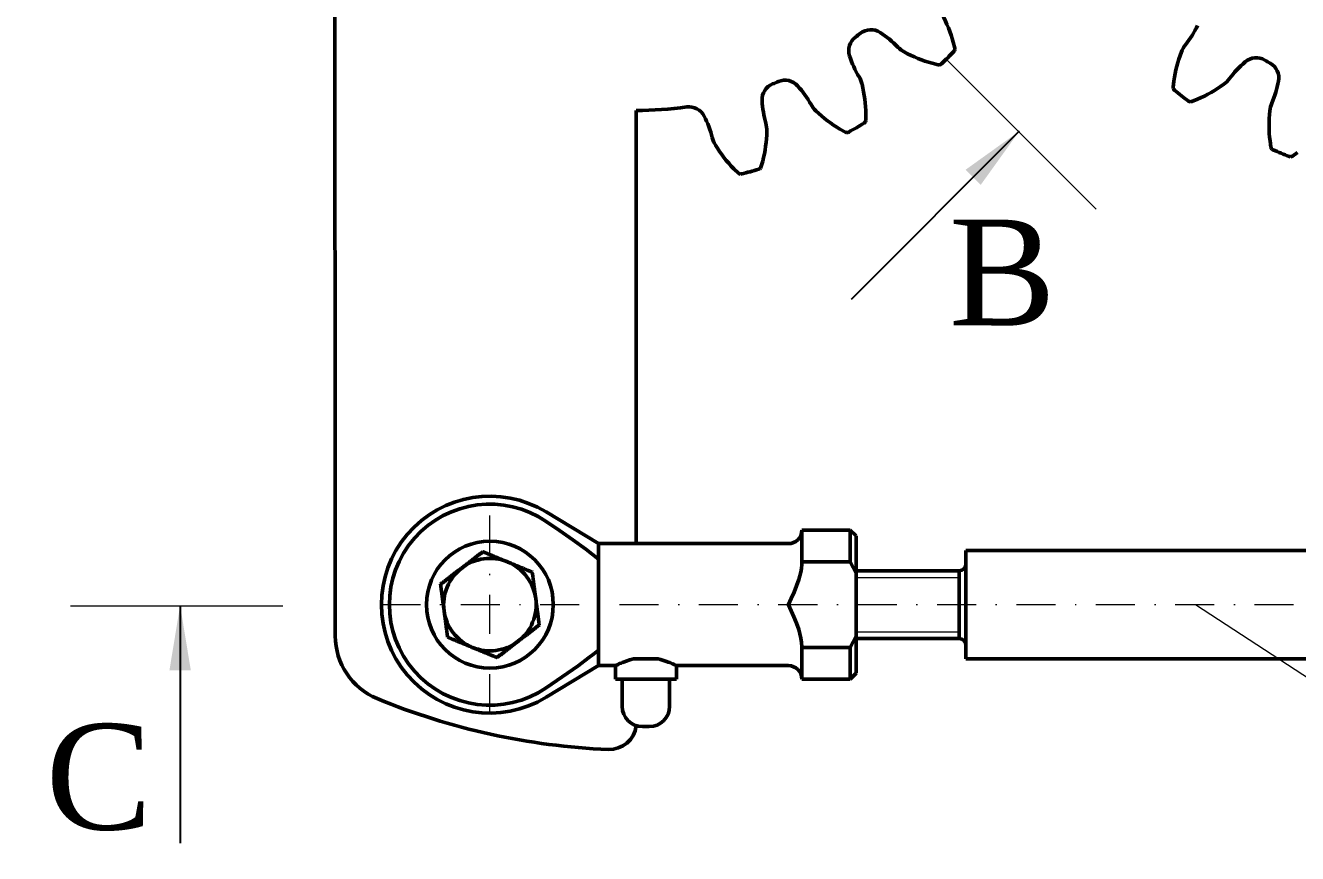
# Model space of a CAD drawing. Header units: inches. Extents: x -122986 to 27550, y -4965 to 6170.
# Drawn here: x 4486.5 to 4584.3, y 892.8 to 956.5 of the extents above; entities that cross this region are included whole.
import ezdxf

# ---------------------------------------------------------------- set-up
doc = ezdxf.new("R2010")
doc.units = ezdxf.units.IN
doc.header["$LTSCALE"] = 2
doc.header["$MEASUREMENT"] = 0
doc.linetypes.add('DASHDOT', pattern=[1, 0.5, -0.25, 0, -0.25])
for name, color, linetype, lineweight in [('1 Kich Thước', 7, 'Continuous', 15), ('1 mãnh', 7, 'Continuous', 5), ('1 Đường Tâm', 50, 'DASHDOT', 9), ('1 Đậm', 7, 'Continuous', 50), ('duong ghi', 4, 'Continuous', 20)]:
    doc.layers.add(name, color=color, linetype=linetype, lineweight=lineweight)
doc.styles.add('ISO-25', font='times.ttf', dxfattribs={"height": 2})
doc.styles.add('tinh', font='arial.ttf')
doc.dimstyles.new('ISO-25', dxfattribs={"dimtxt": 2.5, "dimasz": 2.5, "dimexe": 1.25, "dimexo": 0.625, "dimtad": 1, "dimtxsty": 'Standard', "dimcen": 8.5, "dimadec": 0, "dimazin": 0, "dimtfac": 1, "dimtmove": 0, "dimatfit": 3, "dimfxl": 1, "dimarcsym": 0})
doc.dimstyles.new('Tịnh', dxfattribs={"dimtxt": 0.3, "dimasz": 1.5, "dimexe": 1, "dimexo": 0.0625, "dimgap": 0.4, "dimtad": 1, "dimtoh": 1, "dimzin": 0, "dimdsep": 46, "dimtxsty": 'tinh', "dimcen": 0.09, "dimclrd": 256, "dimclre": 256, "dimclrt": 4, "dimadec": 0, "dimazin": 0, "dimtfac": 1, "dimtofl": 0, "dimtmove": 0, "dimatfit": 3, "dimfxl": 1, "dimtfillclr": 4, "dimtolj": 1, "dimtzin": 0, "dimlwd": -1, "dimlwe": -1, "dimarcsym": 0})

# ---------------------------------------------------------------- blocks, each defined once
blk = doc.blocks.new('*D284')
at = {"layer": '1 Kich Thước', "ltscale": 15, "transparency": 16777216}
for p, q in [((4565.972, 1151.96), (4378.72, 1151.96)), ((4379.72, 886.438), (4379.72, 1146.96)), ((4427.495, 881.438), (4378.72, 881.438))]:
    blk.add_line(p, q, dxfattribs=at)
for points in [[(4378.887, 1146.96), (4380.553, 1146.96), (4379.72, 1151.96)], [(4378.887, 886.438), (4380.553, 886.438), (4379.72, 881.438)]]:
    blk.add_solid(points, dxfattribs=at)
at = {"layer": 'Defpoints', "color": 0, "ltscale": 15, "transparency": 16777216}
for p in [(4379.72, 1151.96), (4566.035, 1151.96), (4427.558, 881.438)]:
    blk.add_point(p, dxfattribs=at)
at = {"layer": '1 Kich Thước', "color": 4, "ltscale": 15, "transparency": 16777216, "insert": (4375.667, 1016.699), "char_height": 5, "attachment_point": 5, "rotation": 90, "style": 'tinh'}
blk.add_mtext('\\A1;270', dxfattribs=at)

msp = doc.modelspace()

# ---------------------------------------------------------------- linework, layer by layer
at = {"layer": '1 mãnh', "lineweight": 13, "ltscale": 15}
for p, q in [((4557.297, 953.887), (4568.827, 942.358)), ((4506.318, 911.843), (4490.012, 911.843)), ((4576.449, 911.947), (4771.411, 784.92))]:
    msp.add_line(p, q, dxfattribs=at)
at = {"layer": '1 mãnh', "lineweight": 13}
for p, q in [((4550.378, 914.041), (4558.293, 914.041)), ((4550.378, 909.852), (4558.293, 909.852))]:
    msp.add_line(p, q, dxfattribs=at)
at = {"layer": '1 Đường Tâm', "lineweight": 9, "ltscale": 3}
for p, q in [((4522.237, 903.609), (4522.237, 920.285)), ((4513.9, 911.947), (4640.207, 911.947))]:
    msp.add_line(p, q, dxfattribs=at)
at = {"layer": '1 Đậm', "lineweight": 50}
for p, q in [((4510.326, 962.175), (4510.333, 919.448)), ((4557.962, 954.733), (4557.844, 955.199)), ((4557.895, 954.495), (4557.943, 954.565)), ((4557.943, 954.565), (4557.966, 954.646)), ((4557.966, 954.646), (4557.962, 954.733)), ((4556.225, 953.58), (4556.692, 953.463)), ((4556.692, 953.463), (4556.778, 953.458)), ((4556.778, 953.458), (4556.863, 953.483)), ((4556.863, 953.483), (4556.93, 953.529)), ((4574.745, 951.734), (4574.8, 952.212)), ((4574.752, 951.648), (4574.745, 951.734)), ((4574.785, 951.57), (4574.752, 951.648)), ((4574.842, 951.507), (4574.785, 951.57)), ((4575.998, 950.638), (4575.926, 950.675)), ((4576.085, 950.625), (4575.998, 950.638)), ((4576.17, 950.641), (4576.085, 950.625)), ((4576.617, 950.818), (4576.17, 950.641)), ((4533.485, 916.637), (4533.466, 949.949)), ((4551.116, 949.184), (4551.123, 949.665)), ((4549.14, 948.52), (4549.56, 948.286)), ((4549.56, 948.286), (4549.643, 948.259)), ((4549.643, 948.259), (4549.731, 948.261)), ((4549.731, 948.261), (4549.807, 948.289)), ((4550.99, 948.972), (4551.055, 949.027)), ((4551.055, 949.027), (4551.098, 949.099)), ((4551.098, 949.099), (4551.116, 949.184)), ((4582.257, 947.126), (4582.187, 947.602)), ((4582.286, 947.045), (4582.257, 947.126)), ((4582.338, 946.978), (4582.286, 947.045)), ((4582.409, 946.932), (4582.338, 946.978)), ((4583.75, 946.392), (4583.671, 946.409)), ((4583.838, 946.402), (4583.75, 946.392)), ((4583.916, 946.439), (4583.838, 946.402)), ((4584.302, 946.726), (4583.916, 946.439)), ((4540.987, 945.466), (4541.332, 945.132)), ((4542.89, 945.424), (4542.967, 945.46)), ((4542.967, 945.46), (4543.028, 945.519)), ((4543.028, 945.519), (4543.067, 945.596)), ((4543.067, 945.596), (4543.198, 946.059)), ((4541.332, 945.132), (4541.405, 945.084)), ((4541.405, 945.084), (4541.49, 945.063)), ((4541.49, 945.063), (4541.571, 945.07)), ((4510.357, 909.539), (4510.333, 919.448)), ((4530.575, 916.637), (4526.567, 919.072)), ((4549.927, 917.679), (4546.209, 917.679)), ((4546.209, 917.679), (4546.209, 915.243)), ((4550.378, 917.228), (4549.927, 917.679)), ((4549.927, 917.679), (4549.927, 915.243)), ((4550.378, 917.228), (4550.378, 906.666)), ((4545.167, 916.637), (4530.575, 916.637)), ((4530.575, 916.637), (4530.575, 907.257)), ((4558.814, 916.116), (4558.814, 907.778)), ((4595.292, 916.116), (4558.814, 916.116)), ((4546.209, 915.243), (4549.927, 915.243)), ((4558.293, 914.552), (4550.378, 914.552)), ((4558.293, 914.552), (4558.293, 909.341)), ((4558.293, 909.341), (4550.378, 909.341)), ((4546.209, 908.651), (4546.209, 906.215)), ((4549.927, 908.651), (4546.209, 908.651)), ((4549.927, 908.651), (4549.927, 906.215)), ((4526.567, 904.821), (4530.575, 907.257)), ((4530.575, 907.257), (4531.88, 907.257)), ((4531.878, 907.257), (4531.878, 906.215)), ((4533.284, 907.778), (4535.163, 907.778)), ((4536.566, 907.257), (4545.167, 907.257)), ((4536.568, 906.215), (4536.568, 907.257)), ((4558.814, 907.778), (4595.292, 907.778)), ((4549.927, 906.215), (4550.378, 906.666)), ((4531.878, 906.215), (4536.568, 906.215)), ((4532.399, 906.215), (4532.399, 904.13)), ((4536.047, 904.13), (4536.047, 906.215)), ((4546.209, 906.215), (4549.927, 906.215)), ((4533.963, 902.567), (4534.484, 902.567))]:
    msp.add_line(p, q, dxfattribs=at)
for points in [[(4526.567, 918.35), (4527.588, 917.651), (4528.6, 916.939), (4529.599, 916.206), (4530.091, 915.829), (4530.575, 915.443)], [(4521.698, 916.015), (4521.666, 915.99), (4521.634, 915.966), (4521.602, 915.941), (4521.57, 915.917), (4521.538, 915.892), (4521.506, 915.867), (4521.474, 915.843), (4521.442, 915.818), (4521.41, 915.793), (4521.378, 915.769), (4521.346, 915.744), (4521.314, 915.719), (4521.281, 915.694), (4521.249, 915.67), (4521.217, 915.645), (4521.185, 915.62), (4521.152, 915.595), (4521.12, 915.57), (4521.088, 915.546), (4521.055, 915.521), (4521.023, 915.496), (4520.991, 915.471), (4520.958, 915.446), (4520.926, 915.421), (4520.893, 915.396), (4520.861, 915.371), (4520.828, 915.346), (4520.796, 915.321), (4520.763, 915.296), (4520.73, 915.271), (4520.698, 915.246), (4520.665, 915.221), (4520.632, 915.195), (4520.6, 915.17), (4520.567, 915.145), (4520.534, 915.12), (4520.501, 915.095), (4520.468, 915.069), (4520.435, 915.044), (4520.402, 915.019), (4520.37, 914.993), (4520.337, 914.968), (4520.304, 914.943), (4520.27, 914.917), (4520.237, 914.892), (4520.204, 914.866), (4520.171, 914.841), (4520.138, 914.815), (4520.105, 914.79), (4520.072, 914.764)], [(4523.595, 915.231), (4523.556, 915.247), (4523.518, 915.263), (4523.479, 915.279), (4523.441, 915.295), (4523.403, 915.311), (4523.364, 915.327), (4523.326, 915.342), (4523.288, 915.358), (4523.249, 915.374), (4523.211, 915.39), (4523.173, 915.406), (4523.134, 915.421), (4523.096, 915.437), (4523.058, 915.453), (4523.02, 915.469), (4522.982, 915.485), (4522.944, 915.5), (4522.905, 915.516), (4522.867, 915.532), (4522.829, 915.548), (4522.791, 915.563), (4522.753, 915.579), (4522.715, 915.595), (4522.677, 915.61), (4522.639, 915.626), (4522.601, 915.642), (4522.563, 915.658), (4522.525, 915.673), (4522.487, 915.689), (4522.449, 915.705), (4522.411, 915.72), (4522.374, 915.736), (4522.336, 915.752), (4522.298, 915.767), (4522.26, 915.783), (4522.222, 915.798), (4522.184, 915.814), (4522.147, 915.83), (4522.109, 915.845), (4522.071, 915.861), (4522.034, 915.876), (4521.996, 915.892), (4521.959, 915.907), (4521.921, 915.923), (4521.884, 915.938), (4521.847, 915.954), (4521.809, 915.969), (4521.772, 915.984), (4521.735, 916), (4521.698, 916.015)], [(4523.595, 915.231), (4523.633, 915.216), (4523.672, 915.2), (4523.71, 915.184), (4523.749, 915.168), (4523.787, 915.152), (4523.826, 915.136), (4523.864, 915.12), (4523.903, 915.104), (4523.942, 915.088), (4523.98, 915.072), (4524.019, 915.056), (4524.058, 915.04), (4524.096, 915.024), (4524.135, 915.008), (4524.174, 914.992), (4524.212, 914.976), (4524.251, 914.96), (4524.289, 914.944), (4524.328, 914.928), (4524.366, 914.913), (4524.404, 914.897), (4524.443, 914.881), (4524.481, 914.865), (4524.519, 914.85), (4524.557, 914.834), (4524.595, 914.818), (4524.633, 914.802), (4524.671, 914.787), (4524.708, 914.771), (4524.746, 914.756), (4524.784, 914.74), (4524.822, 914.724), (4524.859, 914.709), (4524.897, 914.693), (4524.934, 914.678), (4524.972, 914.662), (4525.009, 914.647), (4525.046, 914.632), (4525.084, 914.616), (4525.121, 914.601), (4525.158, 914.585), (4525.195, 914.57), (4525.232, 914.555), (4525.269, 914.539), (4525.306, 914.524), (4525.343, 914.509), (4525.38, 914.494), (4525.417, 914.478), (4525.454, 914.463), (4525.491, 914.448)], [(4545.167, 911.947), (4545.173, 911.96), (4545.394, 912.432), (4545.607, 912.907), (4545.804, 913.391), (4545.976, 913.886), (4546.056, 914.165), (4546.122, 914.448), (4546.172, 914.737), (4546.202, 915.031), (4546.209, 915.243)], [(4549.927, 915.243), (4550.162, 914.814), (4550.378, 914.374)], [(4520.072, 914.764), (4520.038, 914.739), (4520.005, 914.713), (4519.972, 914.688), (4519.939, 914.662), (4519.906, 914.637), (4519.872, 914.611), (4519.839, 914.586), (4519.806, 914.56), (4519.773, 914.535), (4519.74, 914.51), (4519.707, 914.484), (4519.674, 914.459), (4519.641, 914.434), (4519.608, 914.408), (4519.575, 914.383), (4519.543, 914.358), (4519.51, 914.333), (4519.477, 914.307), (4519.444, 914.282), (4519.412, 914.257), (4519.379, 914.232), (4519.346, 914.207), (4519.314, 914.182), (4519.281, 914.157), (4519.249, 914.132), (4519.216, 914.107), (4519.184, 914.082), (4519.151, 914.057), (4519.119, 914.032), (4519.087, 914.007), (4519.054, 913.982), (4519.022, 913.958), (4518.99, 913.933), (4518.957, 913.908), (4518.925, 913.883), (4518.893, 913.858), (4518.861, 913.834), (4518.829, 913.809), (4518.797, 913.784), (4518.764, 913.76), (4518.732, 913.735), (4518.7, 913.71), (4518.668, 913.686), (4518.636, 913.661), (4518.604, 913.636), (4518.572, 913.612), (4518.54, 913.587), (4518.509, 913.563), (4518.477, 913.538), (4518.445, 913.514)], [(4525.761, 912.414), (4525.755, 912.455), (4525.75, 912.497), (4525.744, 912.538), (4525.739, 912.58), (4525.733, 912.621), (4525.728, 912.663), (4525.722, 912.704), (4525.717, 912.746), (4525.711, 912.787), (4525.706, 912.828), (4525.7, 912.87), (4525.695, 912.911), (4525.689, 912.952), (4525.684, 912.993), (4525.678, 913.034), (4525.673, 913.075), (4525.667, 913.116), (4525.662, 913.157), (4525.657, 913.198), (4525.651, 913.239), (4525.646, 913.28), (4525.64, 913.321), (4525.635, 913.361), (4525.63, 913.402), (4525.624, 913.443), (4525.619, 913.483), (4525.613, 913.524), (4525.608, 913.564), (4525.603, 913.605), (4525.597, 913.645), (4525.592, 913.686), (4525.587, 913.726), (4525.581, 913.767), (4525.576, 913.807), (4525.571, 913.847), (4525.565, 913.888), (4525.56, 913.928), (4525.555, 913.968), (4525.549, 914.008), (4525.544, 914.048), (4525.539, 914.088), (4525.533, 914.128), (4525.528, 914.168), (4525.523, 914.208), (4525.517, 914.248), (4525.512, 914.288), (4525.507, 914.328), (4525.501, 914.368), (4525.496, 914.408), (4525.491, 914.448)], [(4518.445, 913.514), (4518.45, 913.474), (4518.455, 913.434), (4518.461, 913.394), (4518.466, 913.354), (4518.471, 913.314), (4518.477, 913.274), (4518.482, 913.234), (4518.487, 913.194), (4518.493, 913.153), (4518.498, 913.113), (4518.503, 913.073), (4518.509, 913.033), (4518.514, 912.993), (4518.519, 912.952), (4518.525, 912.912), (4518.53, 912.872), (4518.535, 912.831), (4518.541, 912.791), (4518.546, 912.751), (4518.551, 912.71), (4518.557, 912.67), (4518.562, 912.629), (4518.568, 912.588), (4518.573, 912.548), (4518.578, 912.507), (4518.584, 912.467), (4518.589, 912.426), (4518.594, 912.385), (4518.6, 912.344), (4518.605, 912.304), (4518.611, 912.263), (4518.616, 912.222), (4518.622, 912.181), (4518.627, 912.14), (4518.632, 912.099), (4518.638, 912.058), (4518.643, 912.017), (4518.649, 911.976), (4518.654, 911.935), (4518.66, 911.894), (4518.665, 911.852), (4518.671, 911.811), (4518.676, 911.77), (4518.681, 911.729), (4518.687, 911.687), (4518.692, 911.646), (4518.698, 911.604), (4518.703, 911.563), (4518.709, 911.521), (4518.714, 911.48)], [(4526.03, 910.38), (4526.025, 910.42), (4526.02, 910.46), (4526.014, 910.5), (4526.009, 910.54), (4526.004, 910.58), (4525.998, 910.62), (4525.993, 910.66), (4525.988, 910.7), (4525.982, 910.74), (4525.977, 910.78), (4525.972, 910.821), (4525.966, 910.861), (4525.961, 910.901), (4525.956, 910.941), (4525.95, 910.982), (4525.945, 911.022), (4525.94, 911.062), (4525.934, 911.103), (4525.929, 911.143), (4525.924, 911.184), (4525.918, 911.224), (4525.913, 911.265), (4525.907, 911.305), (4525.902, 911.346), (4525.897, 911.386), (4525.891, 911.427), (4525.886, 911.468), (4525.881, 911.509), (4525.875, 911.549), (4525.87, 911.59), (4525.864, 911.631), (4525.859, 911.672), (4525.853, 911.713), (4525.848, 911.754), (4525.843, 911.795), (4525.837, 911.836), (4525.832, 911.877), (4525.826, 911.918), (4525.821, 911.959), (4525.815, 912), (4525.81, 912.041), (4525.804, 912.083), (4525.799, 912.124), (4525.794, 912.165), (4525.788, 912.207), (4525.783, 912.248), (4525.777, 912.289), (4525.772, 912.331), (4525.766, 912.372), (4525.761, 912.414)], [(4518.714, 911.48), (4518.72, 911.438), (4518.725, 911.397), (4518.731, 911.355), (4518.736, 911.314), (4518.742, 911.272), (4518.747, 911.231), (4518.753, 911.189), (4518.758, 911.148), (4518.764, 911.107), (4518.769, 911.065), (4518.775, 911.024), (4518.78, 910.983), (4518.786, 910.942), (4518.791, 910.901), (4518.797, 910.86), (4518.802, 910.819), (4518.808, 910.778), (4518.813, 910.737), (4518.818, 910.696), (4518.824, 910.655), (4518.829, 910.614), (4518.835, 910.573), (4518.84, 910.532), (4518.845, 910.492), (4518.851, 910.451), (4518.856, 910.41), (4518.862, 910.37), (4518.867, 910.329), (4518.872, 910.289), (4518.878, 910.248), (4518.883, 910.208), (4518.888, 910.167), (4518.894, 910.127), (4518.899, 910.087), (4518.904, 910.046), (4518.91, 910.006), (4518.915, 909.966), (4518.92, 909.926), (4518.926, 909.886), (4518.931, 909.846), (4518.936, 909.805), (4518.942, 909.765), (4518.947, 909.725), (4518.952, 909.685), (4518.958, 909.645), (4518.963, 909.605), (4518.968, 909.565), (4518.974, 909.526), (4518.979, 909.486), (4518.984, 909.446)], [(4546.209, 908.651), (4546.209, 908.695), (4546.187, 909.037), (4546.136, 909.377), (4546.06, 909.713), (4545.965, 910.043), (4545.795, 910.527), (4545.601, 911.001), (4545.39, 911.47), (4545.173, 911.934), (4545.167, 911.947)], [(4524.403, 909.129), (4524.437, 909.155), (4524.47, 909.18), (4524.503, 909.206), (4524.536, 909.231), (4524.569, 909.257), (4524.603, 909.282), (4524.636, 909.308), (4524.669, 909.333), (4524.702, 909.359), (4524.735, 909.384), (4524.768, 909.41), (4524.801, 909.435), (4524.834, 909.46), (4524.867, 909.485), (4524.9, 909.511), (4524.932, 909.536), (4524.965, 909.561), (4524.998, 909.586), (4525.031, 909.611), (4525.063, 909.637), (4525.096, 909.662), (4525.129, 909.687), (4525.161, 909.712), (4525.194, 909.737), (4525.226, 909.762), (4525.259, 909.787), (4525.291, 909.812), (4525.324, 909.837), (4525.356, 909.862), (4525.388, 909.886), (4525.421, 909.911), (4525.453, 909.936), (4525.485, 909.961), (4525.518, 909.986), (4525.55, 910.011), (4525.582, 910.035), (4525.614, 910.06), (4525.646, 910.085), (4525.678, 910.109), (4525.711, 910.134), (4525.743, 910.159), (4525.775, 910.183), (4525.807, 910.208), (4525.839, 910.233), (4525.871, 910.257), (4525.903, 910.282), (4525.935, 910.306), (4525.966, 910.331), (4525.998, 910.355), (4526.03, 910.38)], [(4518.984, 909.446), (4519.021, 909.431), (4519.058, 909.415), (4519.095, 909.4), (4519.133, 909.384), (4519.17, 909.369), (4519.207, 909.354), (4519.245, 909.338), (4519.282, 909.323), (4519.32, 909.307), (4519.357, 909.292), (4519.395, 909.276), (4519.433, 909.261), (4519.47, 909.245), (4519.508, 909.229), (4519.546, 909.214), (4519.584, 909.198), (4519.622, 909.182), (4519.659, 909.167), (4519.697, 909.151), (4519.735, 909.135), (4519.773, 909.12), (4519.811, 909.104), (4519.849, 909.088), (4519.887, 909.073), (4519.925, 909.057), (4519.963, 909.041), (4520.001, 909.026), (4520.039, 909.01), (4520.077, 908.994), (4520.115, 908.978), (4520.153, 908.963), (4520.191, 908.947), (4520.23, 908.931), (4520.268, 908.916), (4520.306, 908.9), (4520.344, 908.884), (4520.382, 908.868), (4520.42, 908.852), (4520.459, 908.837), (4520.497, 908.821), (4520.535, 908.805), (4520.573, 908.789), (4520.612, 908.773), (4520.65, 908.758), (4520.688, 908.742), (4520.727, 908.726), (4520.765, 908.71), (4520.804, 908.694), (4520.842, 908.678), (4520.88, 908.662)], [(4550.378, 909.519), (4550.162, 909.081), (4549.927, 908.651)], [(4520.88, 908.662), (4520.919, 908.646), (4520.957, 908.631), (4520.996, 908.615), (4521.035, 908.599), (4521.073, 908.583), (4521.112, 908.567), (4521.15, 908.551), (4521.189, 908.535), (4521.228, 908.519), (4521.266, 908.503), (4521.305, 908.487), (4521.344, 908.471), (4521.382, 908.455), (4521.421, 908.439), (4521.46, 908.423), (4521.498, 908.407), (4521.537, 908.391), (4521.575, 908.375), (4521.614, 908.359), (4521.652, 908.344), (4521.69, 908.328), (4521.729, 908.312), (4521.767, 908.296), (4521.805, 908.28), (4521.843, 908.265), (4521.881, 908.249), (4521.919, 908.233), (4521.957, 908.218), (4521.994, 908.202), (4522.032, 908.187), (4522.07, 908.171), (4522.107, 908.155), (4522.145, 908.14), (4522.183, 908.124), (4522.22, 908.109), (4522.258, 908.093), (4522.295, 908.078), (4522.332, 908.063), (4522.37, 908.047), (4522.407, 908.032), (4522.444, 908.016), (4522.481, 908.001), (4522.518, 907.986), (4522.555, 907.97), (4522.592, 907.955), (4522.629, 907.94), (4522.666, 907.925), (4522.703, 907.909), (4522.74, 907.894), (4522.777, 907.879)], [(4522.777, 907.879), (4522.809, 907.903), (4522.841, 907.928), (4522.873, 907.953), (4522.905, 907.977), (4522.937, 908.002), (4522.969, 908.026), (4523.001, 908.051), (4523.033, 908.076), (4523.065, 908.1), (4523.097, 908.125), (4523.129, 908.15), (4523.161, 908.175), (4523.194, 908.199), (4523.226, 908.224), (4523.258, 908.249), (4523.29, 908.274), (4523.323, 908.298), (4523.355, 908.323), (4523.387, 908.348), (4523.42, 908.373), (4523.452, 908.398), (4523.484, 908.423), (4523.517, 908.448), (4523.549, 908.473), (4523.582, 908.498), (4523.614, 908.523), (4523.647, 908.548), (4523.679, 908.573), (4523.712, 908.598), (4523.745, 908.623), (4523.777, 908.648), (4523.81, 908.673), (4523.843, 908.698), (4523.875, 908.723), (4523.908, 908.749), (4523.941, 908.774), (4523.974, 908.799), (4524.007, 908.824), (4524.04, 908.85), (4524.073, 908.875), (4524.105, 908.9), (4524.138, 908.926), (4524.171, 908.951), (4524.205, 908.976), (4524.238, 909.002), (4524.271, 909.027), (4524.304, 909.053), (4524.337, 909.078), (4524.37, 909.104), (4524.403, 909.129)], [(4530.575, 908.451), (4530.195, 908.146), (4529.809, 907.848), (4529.013, 907.253), (4528.205, 906.674), (4526.567, 905.544)], [(4533.284, 907.778), (4532.988, 907.701), (4532.713, 907.613), (4532.569, 907.561), (4532.437, 907.51), (4532.314, 907.459), (4532.204, 907.411), (4532.109, 907.368), (4532.03, 907.331), (4531.964, 907.299), (4531.917, 907.276), (4531.89, 907.263), (4531.879, 907.257), (4531.878, 907.257)], [(4536.568, 907.257), (4536.564, 907.259), (4536.547, 907.267), (4536.517, 907.282), (4536.473, 907.304), (4536.416, 907.331), (4536.347, 907.363), (4536.267, 907.4), (4536.173, 907.441), (4536.069, 907.486), (4535.945, 907.535), (4535.811, 907.586), (4535.663, 907.638), (4535.504, 907.688), (4535.338, 907.735), (4535.163, 907.778)]]:
    msp.add_lwpolyline(points, dxfattribs=at)
msp.add_circle((4522.237, 911.947), 4.873, dxfattribs=at)
for centre, radius, start, end in [((4548.201, 952.53), 10.006, 15.46938, 28.75), ((4551.507, 954.856), 1.303, 56.72326, 127.98631), ((4569.114, 960.116), 8.338, 322.05601, 334.22327), ((4551.112, 954.553), 1.303, 127.01369, 198.27674), ((4533.466, 977.959), 28.01, 307.01369, 307.98631), ((4547.647, 948.974), 8.338, 44.55601, 56.72327), ((4557.792, 956.759), 8.338, 198.27673, 210.44399), ((4555.106, 956.318), 2.13, 224.55603, 241.25003), ((4558.894, 963.223), 10.006, 241.25, 254.53062), ((4533.466, 977.959), 33.873, 313.84481, 316.15519), ((4584.709, 950.825), 10.006, 158.75, 172.03062), ((4577.369, 953.679), 2.13, 142.05603, 158.75003), ((4585.723, 947.371), 8.338, 130.77673, 142.94399), ((4581.129, 952.698), 1.303, 59.51369, 130.77674), ((4596, 977.959), 28.01, 239.51369, 240.48631), ((4581.559, 952.45), 1.303, 349.22326, 60.48631), ((4533.466, 977.959), 28.01, 292.01369, 292.98631), ((4544.913, 950.973), 1.303, 41.72326, 112.98631), ((4548.768, 951.455), 2.13, 13.74997, 30.44397), ((4577.369, 953.679), 2.13, 306.24997, 322.94397), ((4574.648, 953.765), 8.338, 337.05601, 349.22327), ((4544.453, 950.783), 1.303, 112.01369, 183.27674), ((4539.662, 946.291), 8.338, 29.55601, 41.72327), ((4541.118, 949.583), 10.006, 0.46938, 13.75), ((4596, 977.959), 33.873, 231.34481, 233.65519), ((4572.713, 960.03), 10.006, 292.96938, 306.25), ((4533.466, 977.959), 28.01, 270, 277.98631), ((4537.538, 948.93), 1.303, 26.72326, 97.98631), ((4551.477, 951.185), 8.338, 183.27673, 195.44399), ((4548.768, 951.455), 2.13, 209.55603, 226.25004), ((4584.288, 949.684), 2.13, 157.05603, 173.75003), ((4531.255, 945.767), 8.338, 14.55601, 26.72327), ((4554.214, 957.144), 10.006, 226.25, 239.53062), ((4592.117, 948.827), 10.006, 173.75, 187.03062), ((4533.513, 948.569), 10.006, 345.46938, 358.75), ((4541.387, 948.397), 2.13, 358.74997, 15.44397), ((4533.466, 977.959), 33.873, 298.84481, 301.15519), ((4541.387, 948.397), 2.13, 194.55603, 211.25003), ((4548.119, 952.483), 10.006, 211.25, 224.53062), ((4596, 977.959), 33.873, 246.34481, 248.65519), ((4533.466, 977.959), 33.873, 283.84481, 286.15519), ((4522.237, 911.947), 8.338, 58.71551, 301.28449), ((4522.237, 911.947), 7.729, 55.93272, 304.06728), ((4545.167, 917.679), 1.042, 270, 0), ((4522.237, 911.947), 3.554, 67.55172, 127.55172), ((4522.237, 911.947), 3.554, 7.55172, 67.55172), ((4558.293, 915.074), 0.521, 270, 0), ((4522.237, 911.947), 3.554, 127.55172, 187.55172), ((4522.237, 911.947), 3.554, 307.55172, 7.55172), ((4522.237, 911.947), 3.554, 187.55172, 247.55172), ((4515.568, 909.539), 5.211, 180, 247.52575), ((4558.293, 908.82), 0.521, 0, 90), ((4522.237, 911.947), 3.554, 247.55172, 307.55172), ((4545.167, 906.215), 1.042, 0, 90), ((4533.497, 952.878), 52.112, 247.52575, 267.61198), ((4533.963, 904.13), 1.563, 180, 270), ((4534.484, 904.13), 1.563, 270, 0), ((4531.413, 902.894), 2.084, 267.61198, 353.06578)]:
    msp.add_arc(centre, radius, start, end, dxfattribs=at)

# ---------------------------------------------------------------- texts
at = {"layer": 'duong ghi', "char_height": 8.123, "width": 8.15857, "attachment_point": 3, "style": 'ISO-25'}
for s, insert in [('B', (4565.714, 941.556)), ('C', (4496.277, 902.779))]:
    msp.add_mtext(s, dxfattribs=dict(at, insert=insert))

# ---------------------------------------------------------------- dimensions: what is measured, and where the dimension line sits
at = {"layer": '1 Kich Thước', "ltscale": 15}
dim = msp.add_linear_dim(base=(4379.72, 1151.96), p1=(4427.558, 881.438), p2=(4566.035, 1151.96), angle=90, text='270', dimstyle='Tịnh', override={"dimtxt": 5, "dimasz": 5, "dimgap": 1.5, "dimlwd": 65535}, dxfattribs=at)
dim.commit()
dim.dimension.update_dxf_attribs({"geometry": '*D284', "text_midpoint": (4375.667, 1016.699)})

# ---------------------------------------------------------------- leaders
at = {"layer": 'duong ghi'}
for points in [[(4562.91, 948.346), (4549.986, 935.422)], [(4498.431, 911.894), (4498.431, 893.617)]]:
    msp.add_leader(points, dimstyle='ISO-25', override={"dimasz": 5, "dimtad": 0}, dxfattribs=at)

doc.saveas('drawing.dxf')
